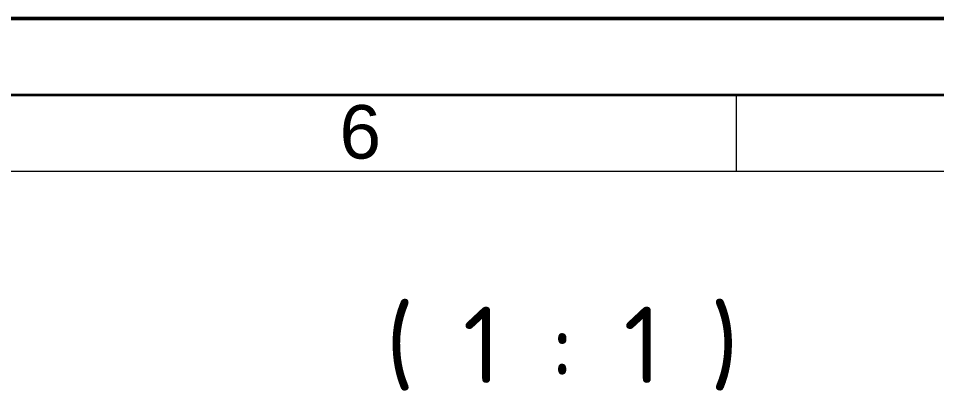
# Model space of a CAD drawing. Header units: millimetres. Extents: x 0 to 210, y 0 to 149.
# Drawn here: x 132.06 to 162.05, y 136.33 to 148.5 of the extents above; entities that cross this region are included whole.
import ezdxf

# ---------------------------------------------------------------- set-up
doc = ezdxf.new("R2010")
doc.units = ezdxf.units.MM
doc.header["$LTSCALE"] = 0.5
doc.layers.get('0').update_dxf_attribs({"lineweight": 25})
doc.layers.add('001', color=7, linetype='Continuous', lineweight=50)
doc.layers.add('Symbol (ISO)', color=7, linetype='Continuous', lineweight=18)
doc.layers.add('Symbole(DIN)', color=3, linetype='Continuous', lineweight=25, true_color=0x00ff00)
doc.styles.add('Aktuell-DIN', font='arial.ttf')
doc.styles.add('Bezeichnungstext (DIN)', font='isocpeur.ttf')

# ---------------------------------------------------------------- blocks, each defined once
blk = doc.blocks.new('Ränder Basler-A3')
at = {"layer": '001'}
blk.add_line((0, 297), (420, 297), dxfattribs=at)
at = {"layer": '001', "color": 7, "linetype": 'Continuous', "lineweight": 35}
blk.add_line((5, 292), (415, 292), dxfattribs=at)
at = {"layer": '001', "color": 7, "linetype": 'Continuous', "lineweight": 18}
for p, q in [((311, 292), (311, 287)), ((10, 287), (410, 287))]:
    blk.add_line(p, q, dxfattribs=at)
at = {"layer": 'Symbole(DIN)', "color": 250, "true_color": 0x3f3f3f, "insert": (285.095, 289.555), "char_height": 3.5, "attachment_point": 4, "style": 'Aktuell-DIN'}
blk.add_mtext('\\fArial|b0|i0;6', dxfattribs=at)

msp = doc.modelspace()

# ---------------------------------------------------------------- block references
at = {"xscale": 0.5, "yscale": 0.5, "zscale": 0.5}
msp.add_blockref('Ränder Basler-A3', (0, 0), dxfattribs=at)

# ---------------------------------------------------------------- texts
at = {"layer": 'Symbol (ISO)', "insert": (140.867, 136.328), "char_height": 2.5, "attachment_point": 7, "style": 'Bezeichnungstext (DIN)'}
msp.add_mtext('  ( 1 : 1 )', dxfattribs=at)

doc.saveas('drawing.dxf')
